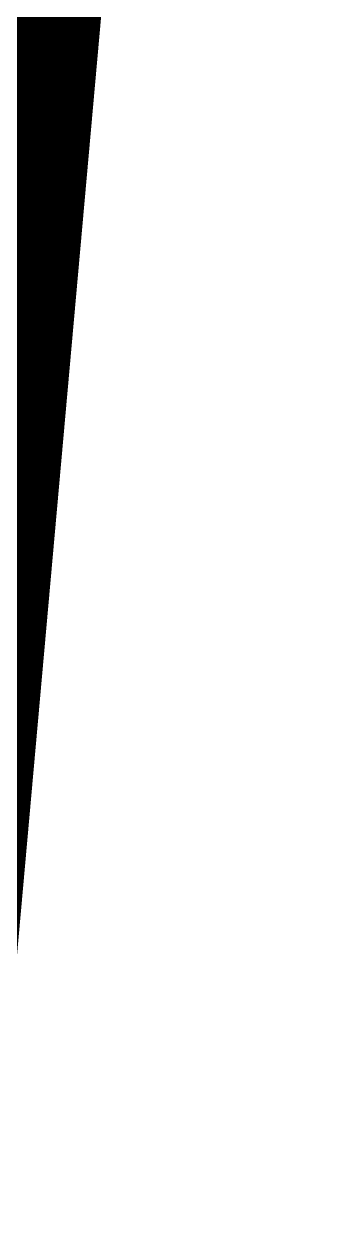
# Model space of a CAD drawing. Header units: metres. Extents: x 326467 to 340077, y 1811030 to 1824953.
# Drawn here: x 327022.31 to 327026.96, y 1812243.39 to 1812262.83 of the extents above; entities that cross this region are included whole.
import ezdxf

# ---------------------------------------------------------------- set-up
doc = ezdxf.new("R2010")
doc.units = ezdxf.units.M
doc.header["$MEASUREMENT"] = 0
doc.layers.add('CRZ LINE FOR RIVER OR CREEK', color=84, linetype='Continuous')
doc.layers.add('NDZ-200M FROM CRZ', color=30, linetype='Continuous')

# ---------------------------------------------------------------- blocks, each defined once
blk = doc.blocks.new('16')
at = {"layer": 'CRZ LINE FOR RIVER OR CREEK', "ltscale": 0.1, "const_width": 3.032, "flags": 128}
blk.add_lwpolyline([(327014.034, 1812173.82), (327022.923, 1812273.008), (327007.166, 1812331.562), (326995.476, 1812388.259), (327000.209, 1812435.039), (327031.11, 1812494.71), (327065.258, 1812525.193), (327109.849, 1812541.022), (327152.339, 1812546.309), (327207.024, 1812560.489), (327247.76, 1812600.608), (327277.509, 1812630.137), (327292.57, 1812644.738), (327342.152, 1812639.777), (327369.563, 1812668.404), (327389.9, 1812684.42), (327410.331, 1812712.566), (327485.038, 1812701.881), (327519.352, 1812695.552)], dxfattribs=at)
at = {"layer": 'NDZ-200M FROM CRZ', "const_width": 3.032, "flags": 128}
blk.add_lwpolyline([(327014.034, 1812173.82), (327022.923, 1812273.008), (327007.166, 1812331.562), (326995.476, 1812388.259), (327000.209, 1812435.039), (327031.11, 1812494.71), (327065.258, 1812525.193), (327109.849, 1812541.022), (327152.339, 1812546.309), (327207.024, 1812560.489), (327247.76, 1812600.608), (327277.509, 1812630.137), (327292.57, 1812644.738), (327342.152, 1812639.777), (327369.563, 1812668.404), (327389.9, 1812684.42), (327410.331, 1812712.566), (327485.038, 1812701.881), (327519.352, 1812695.552)], dxfattribs=at)

msp = doc.modelspace()

# ---------------------------------------------------------------- block references
msp.add_blockref('16', (0, 0))

doc.saveas('drawing.dxf')
